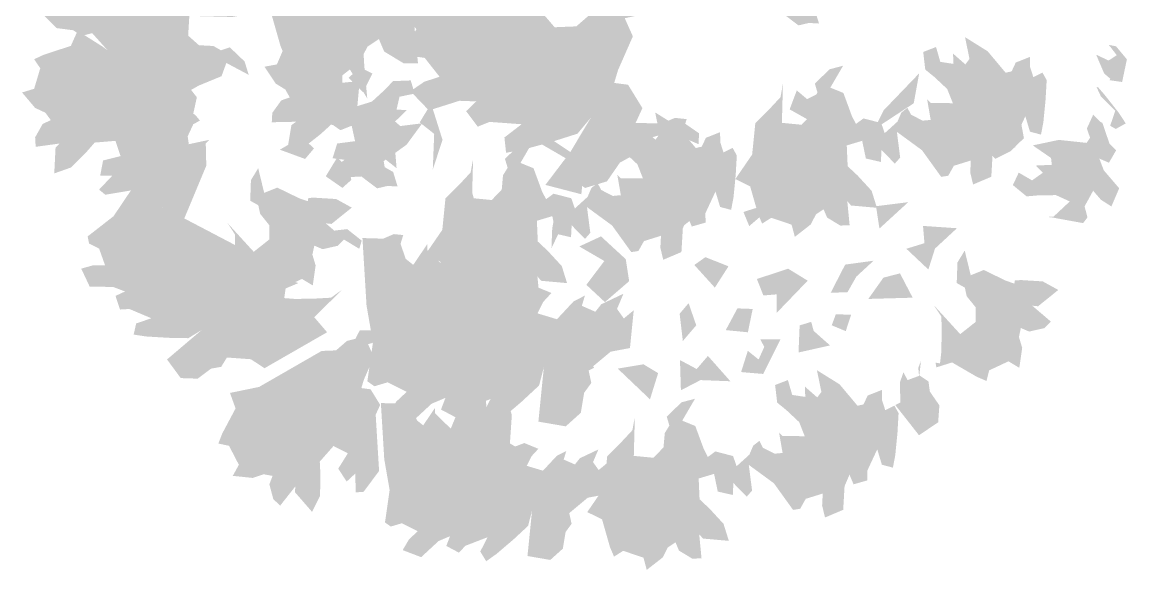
# Model space of a CAD drawing. Header units: metres. Extents: x 1838950 to 1842843, y 5171318 to 5174224.
# Drawn here: x 1840975.921 to 1840980.436, y 5171653.413 to 5171655.652 of the extents above; entities that cross this region are included whole.
import ezdxf

# ---------------------------------------------------------------- set-up
doc = ezdxf.new("R2010")
doc.units = ezdxf.units.M
doc.header["$LTSCALE"] = 0.0254
doc.layers.add('SA - légende prestations', color=7, linetype='Continuous', lineweight=18)

msp = doc.modelspace()

# ---------------------------------------------------------------- hatches: boundary and pattern name
at = {"layer": 'SA - légende prestations', "linetype": 'Continuous', "lineweight": 0, "true_color": 0x008000}
for points in [[(1840978.1371, 5171656.3197), (1840978.0579, 5171656.3938), (1840978.0022, 5171656.4388), (1840977.9895, 5171656.547), (1840978.0682, 5171656.5772), (1840978.0944, 5171656.4862), (1840978.1742, 5171656.4741), (1840978.1729, 5171656.5368), (1840978.2479, 5171656.4708), (1840978.2734, 5171656.5045), (1840978.2461, 5171656.6377), (1840978.3846, 5171656.5513), (1840978.4951, 5171656.4197), (1840978.5318, 5171656.4282), (1840978.5571, 5171656.4823), (1840978.6439, 5171656.5167), (1840978.6453, 5171656.454), (1840978.665, 5171656.3922), (1840978.7206, 5171656.4207), (1840978.7465, 5171656.3744), (1840978.7396, 5171656.2535), (1840978.7261, 5171656.1162), (1840978.7117, 5171656.0405), (1840978.6442, 5171656.0583), (1840978.6159, 5171656.1527), (1840978.5539, 5171656.0201), (1840978.5551, 5171655.9626), (1840978.4705, 5171655.9384), (1840978.4455, 5171655.9975), (1840978.4155, 5171655.9267), (1840978.4071, 5171655.7819), (1840978.2955, 5171655.7347), (1840978.2778, 5171655.8085), (1840978.2817, 5171655.8817), (1840978.1774, 5171655.8492), (1840978.1432, 5171655.7883), (1840978.0996, 5171655.7815), (1840977.9822, 5171655.9446), (1840977.8281, 5171656.0574), (1840977.8484, 5171655.8996), (1840977.8157, 5171655.8626), (1840977.734, 5171655.946), (1840977.7301, 5171655.8728), (1840977.6381, 5171655.8938), (1840977.6154, 5171656.0022), (1840977.521, 5171655.9739), (1840977.5265, 5171655.8466), (1840977.5875, 5171655.7892), (1840977.6734, 5171655.696), (1840977.7059, 5171655.5917), (1840977.5471, 5171655.6058), (1840977.5241, 5171655.6328), (1840977.5386, 5171655.4842), (1840977.481, 5171655.483), (1840977.4003, 5171655.532), (1840977.3788, 5171655.5829), (1840977.3321, 5171655.5515), (1840977.3002, 5171655.4897), (1840977.2027, 5171655.4136), (1840977.1827, 5171655.4884), (1840977.0584, 5171655.5306), (1840977.0019, 5171655.4951), (1840976.9769, 5171655.5541), (1840976.9286, 5171655.7233), (1840976.838, 5171655.7681), (1840976.9409, 5171655.9181), (1840976.9604, 5171656.1112), (1840977.0442, 5171656.1942), (1840977.1147, 5171656.27), (1840977.1296, 5171656.3514), (1840977.1234, 5171656.1125), (1840977.2441, 5171656.1009), (1840977.3054, 5171656.1649), (1840977.3133, 5171656.2529), (1840977.3415, 5171656.2982), (1840977.3252, 5171656.3532), (1840977.4156, 5171656.4407), (1840977.4984, 5171656.4627), (1840977.4202, 5171656.3283), (1840977.5002, 5171656.2958), (1840977.5522, 5171656.1546), (1840977.5772, 5171656.1059), (1840977.6232, 5171656.1397), (1840977.7318, 5171656.1116), (1840977.7536, 5171656.0492), (1840977.8319, 5171656.1202), (1840977.8552, 5171656.175), (1840977.893, 5171656.2047), (1840977.9146, 5171656.1626), (1840977.9865, 5171656.126), (1840978.0355, 5171656.1306), (1840978.0137, 5171656.2564), (1840978.0351, 5171656.2348), (1840978.1714, 5171656.2329)], [(1840977.2298, 5171655.4043), (1840977.3145, 5171655.4124), (1840977.2991, 5171655.3993), (1840977.2908, 5171655.3088), (1840977.3503, 5171655.3272), (1840977.4036, 5171655.376), (1840977.4364, 5171655.4108), (1840977.5089, 5171655.4137), (1840977.525, 5171655.3599), (1840977.4631, 5171655.3471), (1840977.451, 5171655.2946), (1840977.4928, 5171655.2923), (1840977.4451, 5171655.2459), (1840977.4662, 5171655.2272), (1840977.5561, 5171655.2386), (1840977.4917, 5171655.1508), (1840977.3985, 5171655.0841), (1840977.4024, 5171655.0593), (1840977.437, 5171655.0397), (1840977.4554, 5171654.9803), (1840977.4137, 5171654.9825), (1840977.3716, 5171654.9726), (1840977.3073, 5171655.0212), (1840977.2014, 5171655.0157), (1840977.1784, 5171655.0393), (1840977.238, 5171655.0894), (1840977.1896, 5171655.0957), (1840977.2082, 5171655.1559), (1840977.2814, 5171655.1654), (1840977.2674, 5171655.2296), (1840977.1825, 5171655.2324), (1840977.1413, 5171655.1948), (1840977.0749, 5171655.1424), (1840977.0039, 5171655.1261), (1840977.0214, 5171655.231), (1840977.0405, 5171655.2449), (1840976.941, 5171655.2428), (1840976.9432, 5171655.2812), (1840976.9799, 5171655.3323), (1840977.0148, 5171655.344), (1840976.9963, 5171655.3767), (1840976.9568, 5171655.401), (1840976.9112, 5171655.4697), (1840976.9619, 5171655.4792), (1840976.9963, 5171655.5596), (1840976.9755, 5171655.599), (1840977.0161, 5171655.6126), (1840977.131, 5171655.6362), (1840977.1654, 5171655.6941), (1840977.2414, 5171655.6329), (1840977.2326, 5171655.6072), (1840977.19, 5171655.5958), (1840977.2332, 5171655.5402), (1840977.2684, 5171655.522), (1840977.2863, 5171655.4953), (1840977.2572, 5171655.4831), (1840977.2292, 5171655.4371)], [(1840976.9306, 5171654.7636), (1840976.9304, 5171654.8227), (1840976.8935, 5171654.8687), (1840976.8861, 5171654.9034), (1840976.8529, 5171654.9223), (1840976.8558, 5171655.0061), (1840976.8855, 5171655.055), (1840976.91, 5171654.9543), (1840976.9635, 5171654.9757), (1840977.0537, 5171654.9319), (1840977.0883, 5171654.92), (1840977.0906, 5171654.9338), (1840977.1198, 5171654.9342), (1840977.2042, 5171654.9291), (1840977.268, 5171654.894), (1840977.1852, 5171654.8274), (1840977.1617, 5171654.8297), (1840977.2374, 5171654.765), (1840977.2102, 5171654.7378), (1840977.1488, 5171654.7241), (1840977.1149, 5171654.7386), (1840977.107, 5171654.7019), (1840977.1203, 5171654.6575), (1840977.1086, 5171654.5759), (1840977.0645, 5171654.6025), (1840976.9853, 5171654.5653), (1840976.9745, 5171654.5221), (1840976.9352, 5171654.5389), (1840976.8338, 5171654.5978), (1840976.7696, 5171654.5775), (1840976.7663, 5171654.5972), (1840976.7846, 5171654.5938), (1840976.7895, 5171654.6375), (1840976.7914, 5171654.7161), (1840976.7902, 5171654.7851), (1840976.7598, 5171654.8311), (1840976.8672, 5171654.7134)], [(1840977.3116, 5171654.7696), (1840977.3961, 5171654.7671), (1840977.4399, 5171654.7857), (1840977.4782, 5171654.7819), (1840977.4673, 5171654.7457), (1840977.4884, 5171654.6846), (1840977.5193, 5171654.6601), (1840977.5765, 5171654.7447), (1840977.5768, 5171654.7204), (1840977.6543, 5171654.6437), (1840977.6827, 5171654.7128), (1840977.6782, 5171654.7994), (1840977.6711, 5171654.8563), (1840977.7238, 5171654.9257), (1840977.7859, 5171654.8994), (1840977.7505, 5171654.8324), (1840977.7898, 5171654.7812), (1840977.8238, 5171654.818), (1840977.8304, 5171654.7384), (1840977.8638, 5171654.7437), (1840977.922, 5171654.8356), (1840977.9539, 5171654.7089), (1840977.9445, 5171654.5718), (1840977.9704, 5171654.5564), (1840978.015, 5171654.5735), (1840978.0841, 5171654.5451), (1840978.0501, 5171654.5083), (1840978.0272, 5171654.4617), (1840978.1066, 5171654.4378), (1840978.1742, 5171654.5104), (1840978.2209, 5171654.5346), (1840978.2083, 5171654.4925), (1840978.2634, 5171654.4684), (1840978.2879, 5171654.4992), (1840978.3784, 5171654.542), (1840978.3521, 5171654.4799), (1840978.3799, 5171654.441), (1840978.4205, 5171654.4746), (1840978.4049, 5171654.3201), (1840978.3261, 5171654.3053), (1840978.2357, 5171654.2299), (1840978.247, 5171654.1775), (1840978.2177, 5171654.1372), (1840978.2042, 5171654.0556), (1840978.1425, 5171654.0001), (1840978.0307, 5171654.0194), (1840978.0531, 5171654.2419), (1840978.0335, 5171654.167), (1840977.9625, 5171654.1011), (1840977.8785, 5171654.0294), (1840977.8282, 5171653.9938), (1840977.7992, 5171654.0415), (1840977.8353, 5171654.1117), (1840977.726, 5171654.0696), (1840977.6947, 5171654.0358), (1840977.6326, 5171654.0688), (1840977.6509, 5171654.1167), (1840977.5944, 5171654.0926), (1840977.5092, 5171654.0138), (1840977.4187, 5171654.0485), (1840977.4494, 5171654.1008), (1840977.4923, 5171654.1409), (1840977.4141, 5171654.18), (1840977.3606, 5171654.1639), (1840977.3317, 5171654.1841), (1840977.3546, 5171654.3433), (1840977.3283, 5171654.4938)]]:
    msp.add_hatch(color=96, dxfattribs=at).paths.add_polyline_path(points)
at = {"layer": 'SA - légende prestations', "linetype": 'Continuous', "lineweight": 0, "true_color": 0x7fff00}
for points in [[(1840978.952, 5171656.0703), (1840979.0368, 5171656.0784), (1840979.0214, 5171656.0653), (1840979.0131, 5171655.9748), (1840979.0726, 5171655.9932), (1840979.1259, 5171656.0421), (1840979.1587, 5171656.0768), (1840979.2312, 5171656.0797), (1840979.2473, 5171656.0259), (1840979.1854, 5171656.0131), (1840979.1733, 5171655.9606), (1840979.2151, 5171655.9584), (1840979.1674, 5171655.9119), (1840979.1885, 5171655.8932), (1840979.2784, 5171655.9046), (1840979.2139, 5171655.8169), (1840979.1208, 5171655.7502), (1840979.1246, 5171655.7253), (1840979.1593, 5171655.7057), (1840979.1777, 5171655.6463), (1840979.136, 5171655.6486), (1840979.0939, 5171655.6386), (1840979.0296, 5171655.6872), (1840978.9237, 5171655.6817), (1840978.9007, 5171655.7054), (1840978.9603, 5171655.7554), (1840978.9119, 5171655.7617), (1840978.9305, 5171655.8219), (1840979.0037, 5171655.8314), (1840978.9897, 5171655.8956), (1840978.9048, 5171655.8985), (1840978.8636, 5171655.8608), (1840978.7972, 5171655.8085), (1840978.7262, 5171655.7922), (1840978.7437, 5171655.897), (1840978.7628, 5171655.9109), (1840978.6633, 5171655.9089), (1840978.6654, 5171655.9472), (1840978.7021, 5171655.9983), (1840978.737, 5171656.0101), (1840978.7186, 5171656.0427), (1840978.6791, 5171656.067), (1840978.6335, 5171656.1357), (1840978.6842, 5171656.1452), (1840978.7186, 5171656.2256), (1840978.6978, 5171656.265), (1840978.7384, 5171656.2787), (1840978.8533, 5171656.3022), (1840978.8877, 5171656.3601), (1840978.9637, 5171656.2989), (1840978.9549, 5171656.2732), (1840978.9123, 5171656.2619), (1840978.9555, 5171656.2062), (1840978.9907, 5171656.188), (1840979.0085, 5171656.1613), (1840978.9795, 5171656.1491), (1840978.9515, 5171656.1031)], [(1840977.4841, 5171655.5494), (1840977.5835, 5171655.7005), (1840977.6288, 5171655.8663), (1840977.5027, 5171655.7985), (1840977.461, 5171655.8141), (1840977.5049, 5171655.9096), (1840977.4421, 5171655.8893), (1840977.4302, 5171655.9735), (1840977.514, 5171656.0274), (1840977.4599, 5171656.0976), (1840977.5344, 5171656.1644), (1840977.5853, 5171656.0741), (1840977.7091, 5171656.0809), (1840977.7721, 5171656.0621), (1840977.7243, 5171656.0352), (1840977.7529, 5171655.9657), (1840977.8017, 5171655.9722), (1840977.9203, 5171655.9323), (1840977.8428, 5171655.8992), (1840977.8341, 5171655.8401), (1840977.8998, 5171655.8351), (1840978.0178, 5171655.8368), (1840978.1212, 5171655.8426), (1840978.1884, 5171655.8909), (1840978.0182, 5171655.7231), (1840978.0971, 5171655.631), (1840978.1857, 5171655.6346), (1840978.2524, 5171655.6925), (1840978.304, 5171655.7056), (1840978.3305, 5171655.7565), (1840978.4562, 5171655.7569), (1840978.5312, 5171655.7153), (1840978.3816, 5171655.6727), (1840978.4168, 5171655.5938), (1840978.3563, 5171655.4561), (1840978.3405, 5171655.4035), (1840978.3972, 5171655.3961), (1840978.4559, 5171655.3005), (1840978.4283, 5171655.2404), (1840978.534, 5171655.2373), (1840978.5887, 5171655.2606), (1840978.6366, 5171655.2557), (1840978.623, 5171655.2105), (1840978.6348, 5171655.1762), (1840978.5546, 5171655.1971), (1840978.4265, 5171655.1636), (1840978.4129, 5171655.1047), (1840978.3637, 5171655.0777), (1840978.311, 5171655.0012), (1840978.2217, 5171654.9742), (1840978.117, 5171655.0473), (1840978.2463, 5171655.2631), (1840978.1905, 5171655.1961), (1840978.0866, 5171655.1631), (1840977.9669, 5171655.1303), (1840977.8986, 5171655.1181), (1840977.8919, 5171655.1806), (1840977.9622, 5171655.2347), (1840977.8308, 5171655.2442), (1840977.7828, 5171655.2247), (1840977.7353, 5171655.288), (1840977.7769, 5171655.328), (1840977.7078, 5171655.3305), (1840977.5834, 5171655.2911), (1840977.5078, 5171655.3697), (1840977.5641, 5171655.4083), (1840977.6269, 5171655.4286), (1840977.5661, 5171655.5058), (1840977.5039, 5171655.5149)], [(1840979.7018, 5171655.3785), (1840979.6491, 5171655.4279), (1840979.6119, 5171655.4579), (1840979.6035, 5171655.5301), (1840979.6559, 5171655.5502), (1840979.6734, 5171655.4895), (1840979.7266, 5171655.4814), (1840979.7257, 5171655.5232), (1840979.7757, 5171655.4792), (1840979.7927, 5171655.5017), (1840979.7745, 5171655.5905), (1840979.8669, 5171655.5329), (1840979.9405, 5171655.4451), (1840979.965, 5171655.4509), (1840979.9818, 5171655.4869), (1840980.0397, 5171655.5098), (1840980.0406, 5171655.468), (1840980.0538, 5171655.4268), (1840980.0908, 5171655.4459), (1840980.1082, 5171655.415), (1840980.1036, 5171655.3344), (1840980.0946, 5171655.2428), (1840980.085, 5171655.1923), (1840980.0399, 5171655.2043), (1840980.021, 5171655.2672), (1840979.9798, 5171655.1788), (1840979.9805, 5171655.1404), (1840979.9241, 5171655.1243), (1840979.9075, 5171655.1637), (1840979.8874, 5171655.1165), (1840979.8818, 5171655.02), (1840979.8074, 5171654.9885), (1840979.7957, 5171655.0377), (1840979.7982, 5171655.0865), (1840979.7287, 5171655.0649), (1840979.7059, 5171655.0242), (1840979.6769, 5171655.0197), (1840979.5986, 5171655.1285), (1840979.4959, 5171655.2036), (1840979.5094, 5171655.0985), (1840979.4876, 5171655.0738), (1840979.4331, 5171655.1294), (1840979.4306, 5171655.0806), (1840979.3692, 5171655.0946), (1840979.3541, 5171655.1669), (1840979.2911, 5171655.148), (1840979.2948, 5171655.0631), (1840979.3355, 5171655.0249), (1840979.3927, 5171654.9627), (1840979.4144, 5171654.8932), (1840979.3085, 5171654.9026), (1840979.2932, 5171654.9206), (1840979.3028, 5171654.8215), (1840979.2645, 5171654.8207), (1840979.2107, 5171654.8534), (1840979.1963, 5171654.8873), (1840979.1652, 5171654.8664), (1840979.1439, 5171654.8252), (1840979.0789, 5171654.7745), (1840979.0656, 5171654.8243), (1840978.9828, 5171654.8524), (1840978.9451, 5171654.8287), (1840978.9284, 5171654.8681), (1840978.8962, 5171654.9809), (1840978.8358, 5171655.0108), (1840978.9044, 5171655.1108), (1840978.9174, 5171655.2395), (1840978.9733, 5171655.2948), (1840979.0203, 5171655.3454), (1840979.0302, 5171655.3997), (1840979.026, 5171655.2404), (1840979.1065, 5171655.2326), (1840979.1474, 5171655.2753), (1840979.1527, 5171655.334), (1840979.1714, 5171655.3641), (1840979.1606, 5171655.4008), (1840979.2208, 5171655.4592), (1840979.2761, 5171655.4738), (1840979.2239, 5171655.3842), (1840979.2773, 5171655.3626), (1840979.3119, 5171655.2685), (1840979.3286, 5171655.2359), (1840979.3593, 5171655.2585), (1840979.4317, 5171655.2398), (1840979.4462, 5171655.1982), (1840979.4984, 5171655.2455), (1840979.5139, 5171655.282), (1840979.5391, 5171655.3018), (1840979.5535, 5171655.2738), (1840979.6015, 5171655.2493), (1840979.6341, 5171655.2524), (1840979.6196, 5171655.3363), (1840979.6339, 5171655.3219), (1840979.7247, 5171655.3206)], [(1840980.3431, 5171655.4422), (1840980.3104, 5171655.5189), (1840980.3612, 5171655.495), (1840980.3945, 5171655.5169), (1840980.3678, 5171655.5518), (1840980.3609, 5171655.5594), (1840980.3918, 5171655.553), (1840980.436, 5171655.4999), (1840980.4165, 5171655.4074), (1840980.365, 5171655.4146), (1840980.368, 5171655.4208)], [(1840980.3906, 5171655.2154), (1840980.3676, 5171655.2284), (1840980.3884, 5171655.2893), (1840980.3301, 5171655.3479), (1840980.3115, 5171655.3875), (1840980.319, 5171655.385), (1840980.3463, 5171655.3532), (1840980.4032, 5171655.2811), (1840980.4313, 5171655.238)], [(1840978.4354, 5171655.0709), (1840978.3826, 5171655.1203), (1840978.3455, 5171655.1503), (1840978.337, 5171655.2224), (1840978.3895, 5171655.2425), (1840978.4069, 5171655.1819), (1840978.4602, 5171655.1738), (1840978.4592, 5171655.2156), (1840978.5092, 5171655.1716), (1840978.5263, 5171655.1941), (1840978.508, 5171655.2829), (1840978.6004, 5171655.2253), (1840978.674, 5171655.1375), (1840978.6985, 5171655.1432), (1840978.7154, 5171655.1793), (1840978.7733, 5171655.2022), (1840978.7742, 5171655.1604), (1840978.7873, 5171655.1192), (1840978.8244, 5171655.1382), (1840978.8417, 5171655.1073), (1840978.8371, 5171655.0267), (1840978.8281, 5171654.9352), (1840978.8185, 5171654.8847), (1840978.7735, 5171654.8966), (1840978.7546, 5171654.9596), (1840978.7133, 5171654.8712), (1840978.7141, 5171654.8328), (1840978.6577, 5171654.8167), (1840978.641, 5171654.8561), (1840978.621, 5171654.8089), (1840978.6154, 5171654.7124), (1840978.541, 5171654.6809), (1840978.5292, 5171654.7301), (1840978.5318, 5171654.7789), (1840978.4623, 5171654.7572), (1840978.4394, 5171654.7166), (1840978.4104, 5171654.7121), (1840978.3322, 5171654.8208), (1840978.2294, 5171654.896), (1840978.2429, 5171654.7908), (1840978.2211, 5171654.7661), (1840978.1667, 5171654.8218), (1840978.1641, 5171654.7729), (1840978.1027, 5171654.787), (1840978.0876, 5171654.8592), (1840978.0246, 5171654.8403), (1840978.0283, 5171654.7555), (1840978.069, 5171654.7172), (1840978.1263, 5171654.6551), (1840978.1479, 5171654.5855), (1840978.0421, 5171654.5949), (1840978.0267, 5171654.6129), (1840978.0364, 5171654.5138), (1840977.998, 5171654.5131), (1840977.9442, 5171654.5458), (1840977.9298, 5171654.5797), (1840977.8987, 5171654.5588), (1840977.8774, 5171654.5175), (1840977.8125, 5171654.4668), (1840977.7991, 5171654.5167), (1840977.7163, 5171654.5448), (1840977.6786, 5171654.5211), (1840977.6619, 5171654.5605), (1840977.6297, 5171654.6733), (1840977.5693, 5171654.7032), (1840977.638, 5171654.8031), (1840977.6509, 5171654.9319), (1840977.7068, 5171654.9872), (1840977.7538, 5171655.0378), (1840977.7638, 5171655.092), (1840977.7596, 5171654.9328), (1840977.8401, 5171654.925), (1840977.8809, 5171654.9677), (1840977.8862, 5171655.0263), (1840977.905, 5171655.0565), (1840977.8941, 5171655.0932), (1840977.9544, 5171655.1515), (1840978.0096, 5171655.1662), (1840977.9574, 5171655.0766), (1840978.0108, 5171655.0549), (1840978.0454, 5171654.9608), (1840978.0621, 5171654.9283), (1840978.0928, 5171654.9509), (1840978.1652, 5171654.9322), (1840978.1797, 5171654.8905), (1840978.2319, 5171654.9379), (1840978.2474, 5171654.9744), (1840978.2727, 5171654.9942), (1840978.287, 5171654.9662), (1840978.335, 5171654.9417), (1840978.3677, 5171654.9448), (1840978.3531, 5171655.0287), (1840978.3674, 5171655.0143), (1840978.4582, 5171655.013)], [(1840979.8147, 5171655.1856), (1840979.8782, 5171655.2507), (1840980.0006, 5171655.2568), (1840980.0151, 5171655.1778), (1840979.9605, 5171655.1244), (1840979.8983, 5171655.093)], [(1840980.3416, 5171655.0464), (1840980.4045, 5171654.973), (1840980.3727, 5171654.8987), (1840980.3301, 5171654.926), (1840980.2981, 5171654.9629), (1840980.2631, 5171654.8991), (1840980.2748, 5171654.854), (1840980.257, 5171654.8306), (1840980.1252, 5171654.8547), (1840980.1207, 5171654.8541), (1840980.116, 5171654.8576), (1840980.1362, 5171654.8571), (1840980.2026, 5171654.9192), (1840980.146, 5171654.945), (1840980.0737, 5171654.944), (1840980.0261, 5171654.9399), (1840979.97, 5171654.986), (1840979.9939, 5171655.0369), (1840980.0485, 5171655.0053), (1840980.0924, 5171655.0364), (1840980.0628, 5171655.0658), (1840980.1293, 5171655.0688), (1840980.126, 5171655.0968), (1840980.0513, 5171655.1482), (1840980.1578, 5171655.1707), (1840980.2717, 5171655.1585), (1840980.2854, 5171655.1796), (1840980.2725, 5171655.2173), (1840980.2984, 5171655.2739), (1840980.328, 5171655.2445), (1840980.3359, 5171655.2402), (1840980.3649, 5171655.1553), (1840980.3921, 5171655.1282), (1840980.3627, 5171655.0775), (1840980.3233, 5171655.0943)], [(1840979.6027, 5171654.8192), (1840979.7414, 5171654.8097), (1840979.6517, 5171654.7266), (1840979.6246, 5171654.6411), (1840979.5346, 5171654.7258), (1840979.6086, 5171654.7486)], [(1840978.4017, 5171654.5933), (1840978.3025, 5171654.5079), (1840978.2267, 5171654.5785), (1840978.3003, 5171654.6758), (1840978.1979, 5171654.7352), (1840978.2867, 5171654.7764), (1840978.3878, 5171654.6832)], [(1840979.8182, 5171654.4271), (1840979.8181, 5171654.4862), (1840979.7812, 5171654.5321), (1840979.7738, 5171654.5669), (1840979.7405, 5171654.5858), (1840979.7435, 5171654.6696), (1840979.7731, 5171654.7185), (1840979.7977, 5171654.6177), (1840979.8511, 5171654.6391), (1840979.9413, 5171654.5953), (1840979.9759, 5171654.5835), (1840979.9783, 5171654.5973), (1840980.0075, 5171654.5976), (1840980.0919, 5171654.5925), (1840980.1557, 5171654.5575), (1840980.0729, 5171654.4908), (1840980.0493, 5171654.4931), (1840980.125, 5171654.4284), (1840980.0979, 5171654.4013), (1840980.0365, 5171654.3875), (1840980.0026, 5171654.402), (1840979.9947, 5171654.3653), (1840980.008, 5171654.3209), (1840979.9963, 5171654.2393), (1840979.9521, 5171654.2659), (1840979.8729, 5171654.2288), (1840979.8622, 5171654.1856), (1840979.8229, 5171654.2024), (1840979.7215, 5171654.2613), (1840979.6572, 5171654.241), (1840979.654, 5171654.2606), (1840979.6722, 5171654.2572), (1840979.6772, 5171654.3009), (1840979.6791, 5171654.3795), (1840979.6779, 5171654.4485), (1840979.6474, 5171654.4945), (1840979.7548, 5171654.3769)], [(1840977.8698, 5171654.6033), (1840977.8985, 5171654.6685), (1840978.0183, 5171654.6083), (1840978.041, 5171654.5182), (1840977.8576, 5171654.5145), (1840977.912, 5171654.5678)], [(1840979.4006, 5171654.6769), (1840979.3302, 5171654.612), (1840979.2942, 5171654.5485), (1840979.2253, 5171654.5458), (1840979.2846, 5171654.6611)], [(1840979.0046, 5171654.4638), (1840979.005, 5171654.5395), (1840978.9503, 5171654.5349), (1840978.9238, 5171654.6022), (1840979.0514, 5171654.6445), (1840979.1314, 5171654.5954)], [(1840978.1224, 5171654.3689), (1840978.072, 5171654.4168), (1840978.1957, 5171654.4567), (1840978.2889, 5171654.3854), (1840978.193, 5171654.3891)], [(1840979.2228, 5171654.3308), (1840979.0939, 5171654.302), (1840979.0985, 5171654.4127), (1840979.1458, 5171654.4271), (1840979.1557, 5171654.3902)], [(1840978.1044, 5171654.3014), (1840978.1096, 5171654.2119), (1840977.9988, 5171654.2825), (1840978.0803, 5171654.3578), (1840978.1231, 5171654.3345)], [(1840978.9376, 5171654.3554), (1840979.0204, 5171654.3563), (1840978.9496, 5171654.2143), (1840978.8592, 5171654.2219), (1840978.8866, 5171654.3087), (1840978.9308, 5171654.2732), (1840978.954, 5171654.325)], [(1840978.6934, 5171654.1891), (1840978.6132, 5171654.1476), (1840978.6094, 5171654.2709), (1840978.6778, 5171654.2344), (1840978.7236, 5171654.288), (1840978.8154, 5171654.1844)], [(1840979.4896, 5171654.087), (1840979.5099, 5171654.0974), (1840979.5086, 5171654.1801), (1840979.5227, 5171654.2216), (1840979.5394, 5171654.189), (1840979.5865, 5171654.2064), (1840979.5834, 5171654.239), (1840979.5944, 5171654.268), (1840979.5878, 5171654.2086), (1840979.625, 5171654.1837), (1840979.6306, 5171654.1425), (1840979.6696, 5171654.0858), (1840979.6647, 5171654.0168), (1840979.5864, 5171653.9637)], [(1840979.0965, 5171654.0175), (1840979.0438, 5171654.0669), (1840979.0067, 5171654.097), (1840978.9982, 5171654.1691), (1840979.0506, 5171654.1892), (1840979.0681, 5171654.1285), (1840979.1213, 5171654.1205), (1840979.1204, 5171654.1622), (1840979.1704, 5171654.1183), (1840979.1874, 5171654.1407), (1840979.1692, 5171654.2295), (1840979.2616, 5171654.1719), (1840979.3352, 5171654.0842), (1840979.3597, 5171654.0899), (1840979.3765, 5171654.126), (1840979.4344, 5171654.1488), (1840979.4353, 5171654.1071), (1840979.4485, 5171654.0659), (1840979.4855, 5171654.0849), (1840979.5029, 5171654.054), (1840979.4983, 5171653.9734), (1840979.4893, 5171653.8819), (1840979.4797, 5171653.8314), (1840979.4346, 5171653.8433), (1840979.4157, 5171653.9062), (1840979.3745, 5171653.8178), (1840979.3752, 5171653.7794), (1840979.3188, 5171653.7633), (1840979.3022, 5171653.8027), (1840979.2821, 5171653.7555), (1840979.2765, 5171653.659), (1840979.2021, 5171653.6276), (1840979.1904, 5171653.6767), (1840979.1929, 5171653.7255), (1840979.1234, 5171653.7039), (1840979.1006, 5171653.6633), (1840979.0716, 5171653.6587), (1840978.9933, 5171653.7675), (1840978.8906, 5171653.8427), (1840978.9041, 5171653.7375), (1840978.8823, 5171653.7128), (1840978.8278, 5171653.7684), (1840978.8253, 5171653.7196), (1840978.7639, 5171653.7336), (1840978.7488, 5171653.8059), (1840978.6858, 5171653.787), (1840978.6895, 5171653.7021), (1840978.7302, 5171653.6639), (1840978.7874, 5171653.6017), (1840978.8091, 5171653.5322), (1840978.7032, 5171653.5416), (1840978.6879, 5171653.5596), (1840978.6975, 5171653.4605), (1840978.6592, 5171653.4597), (1840978.6054, 5171653.4924), (1840978.591, 5171653.5263), (1840978.5599, 5171653.5054), (1840978.5386, 5171653.4642), (1840978.4736, 5171653.4135), (1840978.4603, 5171653.4633), (1840978.3775, 5171653.4915), (1840978.3398, 5171653.4678), (1840978.3231, 5171653.5071), (1840978.2909, 5171653.6199), (1840978.2305, 5171653.6498), (1840978.2991, 5171653.7498), (1840978.3121, 5171653.8785), (1840978.368, 5171653.9339), (1840978.415, 5171653.9844), (1840978.4249, 5171654.0387), (1840978.4207, 5171653.8794), (1840978.5012, 5171653.8717), (1840978.5421, 5171653.9143), (1840978.5474, 5171653.973), (1840978.5661, 5171654.0032), (1840978.5553, 5171654.0398), (1840978.6155, 5171654.0982), (1840978.6708, 5171654.1129), (1840978.6186, 5171654.0233), (1840978.672, 5171654.0016), (1840978.7066, 5171653.9075), (1840978.7233, 5171653.875), (1840978.754, 5171653.8976), (1840978.8264, 5171653.8788), (1840978.8409, 5171653.8372), (1840978.8931, 5171653.8845), (1840978.9086, 5171653.921), (1840978.9338, 5171653.9408), (1840978.9482, 5171653.9128), (1840978.9962, 5171653.8884), (1840979.0288, 5171653.8914), (1840979.0143, 5171653.9753), (1840979.0286, 5171653.9609), (1840979.1194, 5171653.9597)]]:
    msp.add_hatch(color=70, dxfattribs=at).paths.add_polyline_path(points)
at = {"layer": 'SA - légende prestations', "linetype": 'Continuous', "lineweight": 0, "true_color": 0x132600}
for points in [[(1840976.211, 5171655.7593), (1840976.189, 5171655.7652), (1840976.1698, 5171655.7722), (1840976.1531, 5171655.7802), (1840976.1385, 5171655.7889), (1840976.1258, 5171655.7982), (1840976.1145, 5171655.8078), (1840976.1043, 5171655.8176), (1840976.0948, 5171655.8273), (1840976.0857, 5171655.8367), (1840976.077, 5171655.8458), (1840976.0688, 5171655.8547), (1840976.0609, 5171655.8631), (1840976.0534, 5171655.8713), (1840976.0464, 5171655.879), (1840976.0398, 5171655.8864), (1840976.0338, 5171655.8934), (1840976.0282, 5171655.9), (1840976.0231, 5171655.9061), (1840976.0187, 5171655.9119), (1840976.015, 5171655.9174), (1840976.0121, 5171655.9225), (1840976.0101, 5171655.9273), (1840976.009, 5171655.9319), (1840976.009, 5171655.9361), (1840976.01, 5171655.9402), (1840976.012, 5171655.9439), (1840976.0149, 5171655.9472), (1840976.0186, 5171655.9501), (1840976.023, 5171655.9524), (1840976.0281, 5171655.9541), (1840976.0336, 5171655.9551), (1840976.0396, 5171655.9554), (1840976.0459, 5171655.9549), (1840976.0522, 5171655.9539), (1840976.0584, 5171655.9528), (1840976.0643, 5171655.9518), (1840976.0695, 5171655.9513), (1840976.074, 5171655.9516), (1840976.0773, 5171655.9531), (1840976.0793, 5171655.9561), (1840976.0799, 5171655.9608), (1840976.0792, 5171655.967), (1840976.0773, 5171655.9744), (1840976.0746, 5171655.9825), (1840976.0711, 5171655.991), (1840976.0672, 5171655.9995), (1840976.063, 5171656.0078), (1840976.0587, 5171656.0154), (1840976.0546, 5171656.0221), (1840976.0507, 5171656.028), (1840976.0471, 5171656.0332), (1840976.0439, 5171656.0379), (1840976.0413, 5171656.0424), (1840976.0392, 5171656.0467), (1840976.0378, 5171656.0511), (1840976.0371, 5171656.0558), (1840976.0373, 5171656.0608), (1840976.0383, 5171656.0661), (1840976.0399, 5171656.0715), (1840976.0422, 5171656.0768), (1840976.045, 5171656.0817), (1840976.0483, 5171656.0862), (1840976.052, 5171656.0899), (1840976.056, 5171656.0929), (1840976.0602, 5171656.0948), (1840976.0645, 5171656.096), (1840976.0688, 5171656.0966), (1840976.0728, 5171656.097), (1840976.0764, 5171656.0972), (1840976.0795, 5171656.0977), (1840976.082, 5171656.0986), (1840976.0836, 5171656.1002), (1840976.0843, 5171656.1027), (1840976.084, 5171656.1061), (1840976.0828, 5171656.1102), (1840976.0808, 5171656.1151), (1840976.0779, 5171656.1206), (1840976.0742, 5171656.1267), (1840976.0696, 5171656.1332), (1840976.0644, 5171656.1402), (1840976.0584, 5171656.1476), (1840976.052, 5171656.1552), (1840976.0454, 5171656.1632), (1840976.039, 5171656.1714), (1840976.0328, 5171656.1798), (1840976.0274, 5171656.1885), (1840976.0229, 5171656.1973), (1840976.0195, 5171656.2063), (1840976.0176, 5171656.2154), (1840976.017, 5171656.2244), (1840976.0175, 5171656.2331), (1840976.0192, 5171656.2413), (1840976.0216, 5171656.2487), (1840976.0249, 5171656.2553), (1840976.0287, 5171656.2607), (1840976.0329, 5171656.2647), (1840976.0374, 5171656.2672), (1840976.0422, 5171656.2684), (1840976.0472, 5171656.2683), (1840976.0523, 5171656.2671), (1840976.0574, 5171656.2652), (1840976.0626, 5171656.2625), (1840976.0677, 5171656.2593), (1840976.0727, 5171656.2557), (1840976.0776, 5171656.2521), (1840976.0823, 5171656.2484), (1840976.0869, 5171656.2451), (1840976.0888, 5171656.2438), (1840976.0949, 5171656.2328), (1840976.1462, 5171656.1565), (1840976.194, 5171656.0914), (1840976.2541, 5171656.068), (1840976.5992, 5171655.9393), (1840976.5976, 5171655.9347), (1840976.5965, 5171655.93), (1840976.5961, 5171655.9254), (1840976.5962, 5171655.9211), (1840976.5971, 5171655.9172), (1840976.5985, 5171655.9135), (1840976.6006, 5171655.9099), (1840976.6032, 5171655.9063), (1840976.6062, 5171655.9024), (1840976.6095, 5171655.8982), (1840976.6132, 5171655.8935), (1840976.6172, 5171655.888), (1840976.6213, 5171655.8818), (1840976.6254, 5171655.875), (1840976.6293, 5171655.868), (1840976.6328, 5171655.861), (1840976.6357, 5171655.8542), (1840976.6377, 5171655.8481), (1840976.6387, 5171655.8429), (1840976.6385, 5171655.8388), (1840976.637, 5171655.8361), (1840976.6342, 5171655.8346), (1840976.6305, 5171655.834), (1840976.626, 5171655.8341), (1840976.6209, 5171655.8346), (1840976.6155, 5171655.8352), (1840976.6101, 5171655.8357), (1840976.6047, 5171655.8357), (1840976.5996, 5171655.8351), (1840976.5949, 5171655.8338), (1840976.5908, 5171655.8321), (1840976.5871, 5171655.8298), (1840976.5841, 5171655.8271), (1840976.5819, 5171655.8241), (1840976.5804, 5171655.8208), (1840976.5798, 5171655.8173), (1840976.5801, 5171655.8137), (1840976.5813, 5171655.8099), (1840976.5834, 5171655.8059), (1840976.5862, 5171655.8017), (1840976.5897, 5171655.7973), (1840976.5938, 5171655.7926), (1840976.5985, 5171655.7877), (1840976.6036, 5171655.7824), (1840976.6093, 5171655.7769), (1840976.6153, 5171655.771), (1840976.6218, 5171655.7648), (1840976.6287, 5171655.7584), (1840976.6359, 5171655.7516), (1840976.6436, 5171655.7446), (1840976.6516, 5171655.7374), (1840976.6599, 5171655.7299), (1840976.6686, 5171655.7223), (1840976.6779, 5171655.7146), (1840976.6882, 5171655.7071), (1840976.6996, 5171655.7), (1840976.7126, 5171655.6935), (1840976.7273, 5171655.6877), (1840976.7441, 5171655.6829), (1840976.7633, 5171655.6793), (1840976.8071, 5171655.6724), (1840976.604, 5171655.6774), (1840976.5993, 5171655.5967), (1840976.6435, 5171655.5575), (1840976.7023, 5171655.5544), (1840976.7332, 5171655.5369), (1840976.7694, 5171655.5491), (1840976.83, 5171655.4911), (1840976.8468, 5171655.4365), (1840976.7553, 5171655.4852), (1840976.7357, 5171655.431), (1840976.643, 5171655.3928), (1840976.6111, 5171655.3749), (1840976.6348, 5171655.3451), (1840976.6189, 5171655.272), (1840976.5778, 5171655.2559), (1840976.2874, 5171655.4688), (1840976.2726, 5171655.534), (1840976.2069, 5171655.6069), (1840976.1636, 5171655.5957), (1840976.1291, 5171655.6189), (1840976.0608, 5171655.6276), (1840976.0126, 5171655.6771), (1840976.025, 5171655.7709), (1840976.2616, 5171655.7474)], [(1840976.2172, 5171655.1598), (1840976.1805, 5171655.1176), (1840976.1206, 5171655.058), (1840976.052, 5171655.0337), (1840976.0573, 5171655.1399), (1840976.0747, 5171655.1559), (1840975.9761, 5171655.1425), (1840975.9738, 5171655.1808), (1840976.0044, 5171655.2358), (1840976.0378, 5171655.2514), (1840976.0157, 5171655.2818), (1840975.9737, 5171655.3014), (1840975.9205, 5171655.3644), (1840975.9698, 5171655.3796), (1840975.9948, 5171655.4635), (1840975.9696, 5171655.5003), (1840976.0084, 5171655.5184), (1840976.1198, 5171655.5549), (1840976.1474, 5171655.6164), (1840976.2499, 5171655.5516), (1840976.5404, 5171655.3388), (1840976.5897, 5171655.2885), (1840976.6267, 5171655.2744), (1840976.6475, 5171655.2499), (1840976.6201, 5171655.2345), (1840976.5974, 5171655.1856), (1840976.6018, 5171655.1531), (1840976.685, 5171655.1708), (1840976.6712, 5171655.156), (1840976.6734, 5171655.0652), (1840976.5835, 5171654.8498), (1840976.3653, 5171654.9642), (1840976.2607, 5171654.9466), (1840976.2352, 5171654.9675), (1840976.2887, 5171655.024), (1840976.2398, 5171655.0247), (1840976.2515, 5171655.0866), (1840976.3231, 5171655.1045), (1840976.3019, 5171655.1667)], [(1840976.9085, 5171654.6847), (1840976.9505, 5171654.6722), (1840976.9186, 5171654.6543), (1840976.9377, 5171654.6079), (1840976.9703, 5171654.6122), (1840977.0493, 5171654.5856), (1840976.9977, 5171654.5635), (1840976.9919, 5171654.5242), (1840977.0357, 5171654.5208), (1840977.1143, 5171654.522), (1840977.1832, 5171654.5258), (1840977.228, 5171654.558), (1840977.1146, 5171654.4461), (1840977.1672, 5171654.3847), (1840976.9114, 5171654.2377), (1840976.8555, 5171654.2744), (1840976.7576, 5171654.2814), (1840976.7342, 5171654.2433), (1840976.6932, 5171654.2361), (1840976.638, 5171654.195), (1840976.5689, 5171654.1973), (1840976.5129, 5171654.2735), (1840976.6549, 5171654.3941), (1840976.5999, 5171654.3604), (1840976.5192, 5171654.3619), (1840976.4274, 5171654.3674), (1840976.3765, 5171654.3751), (1840976.3867, 5171654.4205), (1840976.4489, 5171654.4418), (1840976.359, 5171654.4797), (1840976.3207, 5171654.4775), (1840976.3024, 5171654.5332), (1840976.3411, 5171654.5513), (1840976.2932, 5171654.5696), (1840976.1966, 5171654.5715), (1840976.1623, 5171654.6446), (1840976.211, 5171654.6583), (1840976.2598, 5171654.6576), (1840976.2355, 5171654.7262), (1840976.1941, 5171654.7474), (1840976.1884, 5171654.7763), (1840976.2941, 5171654.8586), (1840976.3653, 5171654.9642), (1840976.7921, 5171654.7404), (1840976.826, 5171654.6802)], [(1840977.1448, 5171654.3082), (1840977.2039, 5171654.3106), (1840977.2483, 5171654.3492), (1840977.2828, 5171654.3579), (1840977.3004, 5171654.3918), (1840977.3843, 5171654.3921), (1840977.4343, 5171654.3644), (1840977.3345, 5171654.336), (1840977.358, 5171654.2834), (1840977.3177, 5171654.1916), (1840977.3071, 5171654.1565), (1840977.3449, 5171654.1516), (1840977.3841, 5171654.0878), (1840977.3657, 5171654.0478), (1840977.3796, 5171653.8179), (1840977.3164, 5171653.7327), (1840977.2835, 5171653.7301), (1840977.2829, 5171653.8079), (1840977.2472, 5171653.7745), (1840977.2126, 5171653.8272), (1840977.2519, 5171653.8898), (1840977.1934, 5171653.9198), (1840977.1372, 5171653.8561), (1840977.14, 5171653.8003), (1840977.1382, 5171653.7158), (1840977.1056, 5171653.6507), (1840977.0358, 5171653.7309), (1840977.0372, 5171653.7545), (1840976.9755, 5171653.6764), (1840976.9473, 5171653.7025), (1840976.9312, 5171653.7634), (1840976.9444, 5171653.7977), (1840976.9074, 5171653.8043), (1840976.8635, 5171653.7893), (1840976.7816, 5171653.7978), (1840976.8065, 5171653.843), (1840976.7663, 5171653.9207), (1840976.7227, 5171653.9298), (1840976.738, 5171653.9697), (1840976.793, 5171654.0733), (1840976.7702, 5171654.1367), (1840976.889, 5171654.1611)], [(1840977.3869, 5171654.0953), (1840977.4573, 5171654.0933), (1840977.4938, 5171654.1088), (1840977.5257, 5171654.1056), (1840977.5167, 5171654.0754), (1840977.5342, 5171654.0246), (1840977.5599, 5171654.0041), (1840977.6076, 5171654.0746), (1840977.6079, 5171654.0544), (1840977.6725, 5171653.9905), (1840977.6961, 5171654.048), (1840977.6924, 5171654.1202), (1840977.6864, 5171654.1676), (1840977.7303, 5171654.2254), (1840977.7821, 5171654.2035), (1840977.7526, 5171654.1477), (1840977.7854, 5171654.105), (1840977.8137, 5171654.1357), (1840977.8192, 5171654.0694), (1840977.847, 5171654.0737), (1840977.8955, 5171654.1504), (1840977.9221, 5171654.0448), (1840977.9143, 5171653.9305), (1840977.9359, 5171653.9177), (1840977.9731, 5171653.932), (1840978.0306, 5171653.9083), (1840978.0023, 5171653.8776), (1840977.9832, 5171653.8388), (1840978.0494, 5171653.8189), (1840978.1057, 5171653.8794), (1840978.1447, 5171653.8995), (1840978.1341, 5171653.8645), (1840978.18, 5171653.8443), (1840978.2005, 5171653.87), (1840978.2759, 5171653.9057), (1840978.254, 5171653.8539), (1840978.2771, 5171653.8215), (1840978.311, 5171653.8495), (1840978.298, 5171653.7208), (1840978.2323, 5171653.7085), (1840978.1569, 5171653.6456), (1840978.1664, 5171653.6019), (1840978.1419, 5171653.5683), (1840978.1307, 5171653.5004), (1840978.0793, 5171653.4542), (1840977.9861, 5171653.4702), (1840978.0048, 5171653.6556), (1840977.9885, 5171653.5932), (1840977.9293, 5171653.5383), (1840977.8593, 5171653.4786), (1840977.8174, 5171653.4488), (1840977.7932, 5171653.4886), (1840977.8232, 5171653.5471), (1840977.7322, 5171653.512), (1840977.7061, 5171653.4839), (1840977.6543, 5171653.5114), (1840977.6696, 5171653.5513), (1840977.6225, 5171653.5312), (1840977.5515, 5171653.4655), (1840977.4761, 5171653.4944), (1840977.5017, 5171653.5381), (1840977.5374, 5171653.5714), (1840977.4723, 5171653.604), (1840977.4277, 5171653.5906), (1840977.4037, 5171653.6074), (1840977.4227, 5171653.7401), (1840977.4008, 5171653.8655)]]:
    msp.add_hatch(color=88, dxfattribs=at).paths.add_polyline_path(points)
at = {"layer": 'SA - légende prestations', "linetype": 'Continuous', "lineweight": 0, "true_color": 0x29a500}
for points in [[(1840978.3032, 5171655.7685), (1840978.4082, 5171655.7752), (1840978.501, 5171655.6931), (1840978.325, 5171655.6553), (1840978.2688, 5171655.5561)], [(1840979.0868, 5171655.3728), (1840979.1291, 5171655.3374), (1840979.1913, 5171655.3687), (1840979.143, 5171655.2475), (1840979.0576, 5171655.2955)], [(1840978.6023, 5171655.2565), (1840978.6872, 5171655.1977), (1840978.6855, 5171655.1531), (1840978.5997, 5171655.1903), (1840978.5016, 5171655.1373), (1840978.5386, 5171655.1927)], [(1840978.1422, 5171655.0959), (1840977.9971, 5171655.18), (1840978.0414, 5171655.2013), (1840978.2201, 5171655.082), (1840978.2062, 5171654.9486), (1840978.0593, 5171654.9868)]]:
    msp.add_hatch(color=84, dxfattribs=at).paths.add_polyline_path(points)
at = {"layer": 'SA - légende prestations', "linetype": 'Continuous', "lineweight": 0, "true_color": 0x008040}
for points in [[(1840977.2214, 5171655.2103), (1840977.1704, 5171655.2461), (1840977.1984, 5171655.2896), (1840977.2676, 5171655.2761), (1840977.2747, 5171655.2312)], [(1840977.6048, 5171655.1953), (1840977.5456, 5171655.2423), (1840977.5922, 5171655.3189), (1840977.6388, 5171655.171), (1840977.5991, 5171655.0494)], [(1840977.2589, 5171655.0519), (1840977.2659, 5171655.007), (1840977.2297, 5171654.9746), (1840977.1617, 5171655.0219), (1840977.2083, 5171655.0985)], [(1840977.9573, 5171654.8353), (1840977.8741, 5171654.9386), (1840977.9138, 5171655.0602), (1840978.0084, 5171655.0226), (1840977.9369, 5171654.9808)], [(1840977.6646, 5171654.4882), (1840977.6711, 5171654.4325), (1840977.7242, 5171654.4521), (1840977.7343, 5171654.4855), (1840977.793, 5171654.4277), (1840977.6428, 5171654.3768), (1840977.5844, 5171654.4467)]]:
    msp.add_hatch(color=116, dxfattribs=at).paths.add_polyline_path(points)

# ---------------------------------------------------------------- linework, layer by layer
at = {"layer": 'SA - légende prestations', "color": 116, "linetype": 'Continuous', "true_color": 0x008040}
for points in [[(1840977.9098, 5171655.6437), (1840977.9076, 5171655.5883), (1840977.8479, 5171655.6245), (1840977.8724, 5171655.5789)], [(1840977.3313, 5171655.3399), (1840977.2494, 5171655.477), (1840977.3191, 5171655.4743), (1840977.3138, 5171655.5651)], [(1840977.3141, 5171655.3653), (1840977.2554, 5171655.4244), (1840977.3522, 5171655.4423), (1840977.3007, 5171655.4673)], [(1840977.4392, 5171655.2018), (1840977.4511, 5171655.0552), (1840977.3613, 5171655.2156), (1840977.3155, 5171655.162)], [(1840977.1138, 5171655.136), (1840977.0772, 5171655.0928), (1840977.0632, 5171655.1826), (1840976.974, 5171655.1307)], [(1840977.8074, 5171654.7951), (1840977.7164, 5171654.9218), (1840977.7535, 5171654.9771)], [(1840977.2493, 5171654.8061), (1840977.3086, 5171654.7591), (1840977.1792, 5171654.798), (1840977.2985, 5171654.7257)]]:
    msp.add_solid(points, dxfattribs=at)
at = {"layer": 'SA - légende prestations', "color": 84, "linetype": 'Continuous', "true_color": 0x29a500}
msp.add_solid([(1840979.587, 5171655.4426), (1840979.5648, 5171655.3203), (1840979.4415, 5171655.2913), (1840979.4035, 5171655.2144)], dxfattribs=at)
at = {"layer": 'SA - légende prestations', "color": 70, "linetype": 'Continuous', "true_color": 0x7fff00}
for points in [[(1840978.7031, 5171654.8827), (1840978.622, 5171654.8182), (1840978.6629, 5171654.9735), (1840978.599, 5171654.8976)], [(1840978.9304, 5171654.8955), (1840978.9558, 5171654.8728), (1840978.8687, 5171654.8762), (1840978.8925, 5171654.8185)], [(1840979.5423, 5171654.9162), (1840979.4246, 5171654.8085), (1840979.4107, 5171654.8997)], [(1840978.0841, 5171654.7288), (1840978.0872, 5171654.8072), (1840978.122, 5171654.8058), (1840978.0985, 5171654.8744)], [(1840978.8076, 5171654.6541), (1840978.7519, 5171654.567), (1840978.7131, 5171654.6916), (1840978.6681, 5171654.6595)], [(1840979.5086, 5171654.6253), (1840979.5604, 5171654.5259), (1840979.4409, 5171654.6077), (1840979.3792, 5171654.5208)], [(1840978.608, 5171654.4603), (1840978.6446, 5171654.5035), (1840978.6211, 5171654.3489), (1840978.6759, 5171654.413)], [(1840978.8869, 5171654.3845), (1840978.7965, 5171654.3934), (1840978.9066, 5171654.4798), (1840978.8442, 5171654.4822)], [(1840979.2465, 5171654.4584), (1840979.3089, 5171654.4559), (1840979.2296, 5171654.413), (1840979.2869, 5171654.3892)], [(1840978.1728, 5171654.2649), (1840978.2172, 5171654.2862), (1840978.1967, 5171654.2085), (1840978.259, 5171654.2399)], [(1840978.5201, 5171654.2175), (1840978.4868, 5171654.1106), (1840978.4603, 5171654.2537), (1840978.3549, 5171654.2362)]]:
    msp.add_solid(points, dxfattribs=at)

doc.saveas('drawing.dxf')
